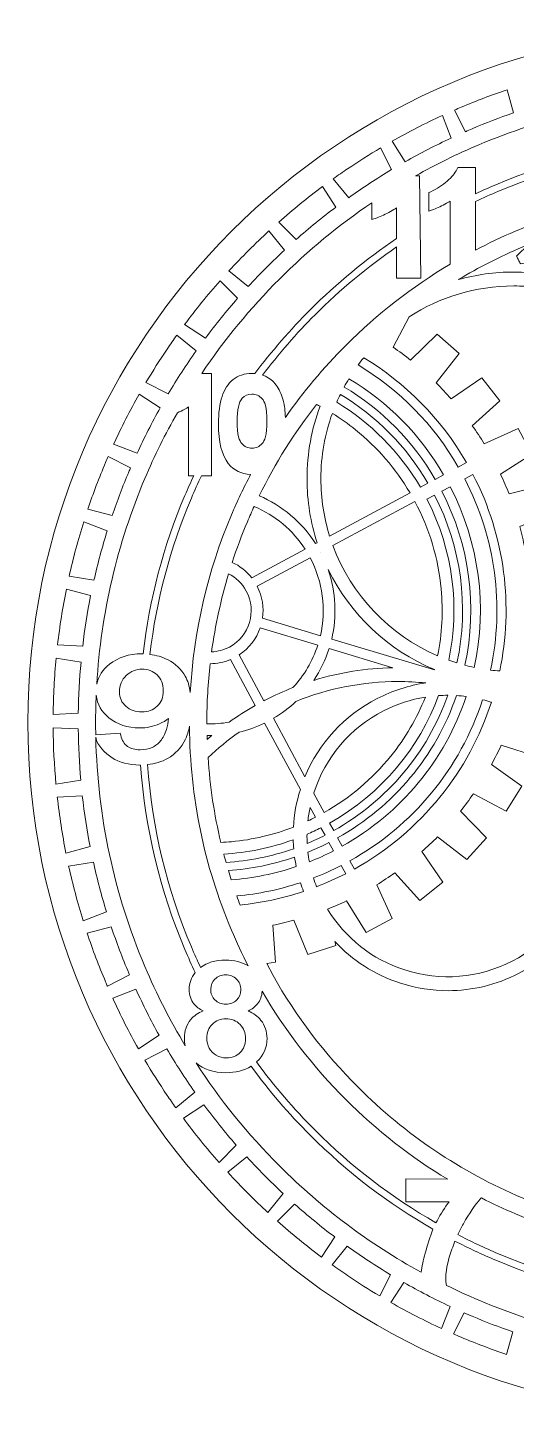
# Model space of a CAD drawing. Header units: millimetres. Extents: x -247 to 1827, y -473 to -7.
# Drawn here: x 594.4 to 734.9, y -420.2 to -20.2 of the extents above; entities that cross this region are included whole.
import ezdxf

# ---------------------------------------------------------------- set-up
doc = ezdxf.new("R2010")
doc.units = ezdxf.units.MM
doc.header["$MEASUREMENT"] = 0
doc.layers.add('Layer 4', color=7, linetype='Continuous')

msp = doc.modelspace()

# ---------------------------------------------------------------- hatches: boundary and pattern name
at = {"layer": 'Layer 4'}
h = msp.add_hatch(color=1, dxfattribs=at)
h.dxf.hatch_style = 2
edge = h.paths.add_edge_path()
edge.add_spline(control_points=[(678.62, -171.19), (678.62, -171.19), (678.62, -171.19), (678.62, -171.19), (678.62, -171.2), (678.63, -171.2), (678.63, -171.2), (678.63, -171.2), (678.62, -171.2), (678.62, -171.19)], knot_values=[0, 0, 0, 0, 1, 1, 1, 2, 2, 2, 3, 3, 3, 3], degree=3, periodic=1)

# ---------------------------------------------------------------- linework, layer by layer
at = {"layer": 'Layer 4', "lineweight": 0}
for points, knots in [([(794.43, -20.23), (683.97, -20.23), (594.43, -109.78), (594.43, -220.23), (594.43, -330.69), (683.97, -420.23), (794.43, -420.23), (904.89, -420.23), (994.43, -330.69), (994.43, -220.23), (994.43, -109.78), (904.89, -20.23), (794.43, -20.23)], [0, 0, 0, 0, 1, 1, 1, 2, 2, 2, 3, 3, 3, 4, 4, 4, 4]), ([(719.07, -43.1), (723.41, -41.26), (727.84, -39.58), (732.32, -38.07), (732.32, -38.07), (734.11, -44.76), (734.11, -44.76), (730.11, -46.14), (726.15, -47.65), (722.22, -49.31), (721.58, -49.58), (720.94, -49.86), (720.31, -50.14), (720.31, -50.14), (717.14, -43.93), (717.14, -43.93), (717.78, -43.65), (718.42, -43.37), (719.07, -43.1)], [0, 0, 0, 0, 1, 1, 1, 2, 2, 2, 3, 3, 3, 4, 4, 4, 5, 5, 5, 6, 6, 6, 6]), ([(707.14, -62.86), (707.14, -62.86), (705.95, -62.86), (705.95, -62.86), (711.83, -59.55), (717.91, -56.57), (724.17, -53.92), (742.69, -46.09), (762.16, -41.47), (782.22, -40.14), (781.85, -40.58), (781.42, -41.02), (780.93, -41.47), (779.7, -42.6), (778.24, -43.58), (776.58, -44.39), (776.58, -44.39), (775.58, -44.87), (775.58, -44.87), (775.58, -44.87), (775.58, -51.77), (775.58, -51.77), (775.58, -51.77), (777.95, -50.87), (777.95, -50.87), (779.06, -50.45), (780.31, -49.82), (781.66, -49), (781.81, -48.91), (781.95, -48.82), (782.1, -48.73), (782.1, -48.73), (782.1, -52.69), (782.1, -52.69), (763.77, -54.01), (745.97, -58.27), (729.04, -65.44), (727.09, -66.26), (725.16, -67.13), (723.25, -68.02), (723.25, -68.02), (723.25, -60.47), (723.25, -60.47), (723.25, -60.47), (718.13, -60.47), (718.13, -60.47), (718.13, -60.47), (717.85, -61.04), (717.85, -61.04), (717.32, -62.09), (716.38, -63.22), (715.07, -64.38), (713.73, -65.56), (712.14, -66.58), (710.34, -67.42), (710.34, -67.42), (709.74, -67.69), (709.74, -67.69), (709.74, -67.69), (709.74, -73.04), (709.74, -73.04), (709.74, -73.04), (711.15, -72.52), (711.15, -72.52), (712.26, -72.12), (713.52, -71.51), (714.89, -70.71), (715.48, -70.37), (715.38, -70.46), (715.88, -70.11), (715.88, -70.11), (715.88, -88.33), (715.88, -88.33), (705, -94.81), (694.96, -102.62), (685.89, -111.69), (679.46, -118.12), (673.67, -125.04), (668.52, -132.39), (668.45, -130.55), (668.25, -129), (667.94, -127.78), (667.51, -126.13), (666.91, -124.7), (666.16, -123.54), (666.16, -123.54), (666.16, -123.54), (666.16, -123.54), (665.37, -122.32), (664.35, -121.37), (663.13, -120.72), (662.75, -120.52), (662.35, -120.35), (661.93, -120.21), (666.38, -114.43), (671.88, -108.02), (677.05, -102.85), (684.32, -95.59), (692.15, -89.07), (700.5, -83.33), (700.5, -83.33), (700.5, -92.3), (700.5, -92.3), (700.5, -92.3), (707.46, -92.3), (707.46, -92.3), (707.46, -92.3), (707.14, -62.86), (707.14, -62.86)], [0, 0, 0, 0, 1, 1, 1, 2, 2, 2, 3, 3, 3, 4, 4, 4, 5, 5, 5, 6, 6, 6, 7, 7, 7, 8, 8, 8, 9, 9, 9, 10, 10, 10, 11, 11, 11, 12, 12, 12, 13, 13, 13, 14, 14, 14, 15, 15, 15, 16, 16, 16, 17, 17, 17, 18, 18, 18, 19, 19, 19, 20, 20, 20, 21, 21, 21, 22, 22, 22, 23, 23, 23, 24, 24, 24, 25, 25, 25, 26, 26, 26, 27, 27, 27, 28, 28, 28, 29, 29, 29, 30, 30, 30, 31, 31, 31, 32, 32, 32, 33, 33, 33, 34, 34, 34, 35, 35, 35, 36, 36, 36, 36]), ([(713.67, -45.48), (713.67, -45.48), (716.17, -52), (716.17, -52), (711.69, -54.09), (707.3, -56.35), (703.02, -58.78), (703.02, -58.78), (699.2, -52.9), (699.2, -52.9), (703.92, -50.22), (708.75, -47.74), (713.67, -45.48)], [0, 0, 0, 0, 1, 1, 1, 2, 2, 2, 3, 3, 3, 4, 4, 4, 4]), ([(686.43, -60.81), (689.52, -58.72), (692.69, -56.72), (695.9, -54.81), (695.9, -54.81), (699.09, -61.06), (699.09, -61.06), (694.86, -63.6), (690.74, -66.3), (686.73, -69.17), (686.73, -69.17), (682.29, -63.69), (682.29, -63.69), (683.66, -62.71), (685.04, -61.75), (686.43, -60.81)], [0, 0, 0, 0, 1, 1, 1, 2, 2, 2, 3, 3, 3, 4, 4, 4, 5, 5, 5, 5]), ([(734.68, -78.8), (730.78, -80.45), (726.97, -82.26), (723.25, -84.21), (723.25, -84.21), (723.25, -70.23), (723.25, -70.23), (725.41, -69.21), (727.6, -68.22), (729.82, -67.28), (746.5, -60.22), (764.04, -56.01), (782.1, -54.69), (782.1, -54.69), (782.1, -67.22), (782.1, -67.22), (765.73, -68.52), (749.83, -72.39), (734.68, -78.8)], [0, 0, 0, 0, 1, 1, 1, 2, 2, 2, 3, 3, 3, 4, 4, 4, 5, 5, 5, 6, 6, 6, 6]), ([(679.21, -65.94), (679.21, -65.94), (683.06, -71.86), (683.06, -71.86), (679.13, -74.81), (675.32, -77.92), (671.62, -81.2), (671.62, -81.2), (666.6, -76.18), (666.6, -76.18), (670.66, -72.59), (674.87, -69.17), (679.21, -65.94)], [0, 0, 0, 0, 1, 1, 1, 2, 2, 2, 3, 3, 3, 4, 4, 4, 4]), ([(644.45, -119.75), (650.96, -110.05), (658.42, -100.98), (666.8, -92.6), (675.02, -84.38), (683.91, -77.04), (693.41, -70.61), (693.41, -70.61), (693.41, -75.43), (693.41, -75.43), (693.41, -75.43), (694.88, -74.92), (694.88, -74.92), (696.04, -74.51), (697.36, -73.9), (698.79, -73.11), (699.41, -72.77), (699.98, -72.42), (700.5, -72.07), (700.5, -72.07), (700.5, -80.91), (700.5, -80.91), (691.63, -86.9), (683.32, -93.76), (675.64, -101.44), (670.1, -106.98), (664.39, -113.59), (659.7, -119.78), (659.45, -119.76), (659.18, -119.75), (658.92, -119.75), (656.76, -119.75), (654.93, -120.34), (653.48, -121.53), (652.07, -122.68), (650.99, -124.32), (650.29, -126.4), (649.61, -128.41), (649.27, -131.06), (649.27, -134.29), (649.27, -139.48), (650.23, -143.32), (652.11, -145.7), (653.69, -147.68), (655.84, -148.72), (658.53, -148.81), (656.53, -152.61), (654.68, -156.5), (652.99, -160.48), (646.1, -176.78), (642.14, -193.95), (641.17, -211.63), (640.9, -209.74), (640.42, -208.17), (639.73, -206.94), (638.57, -204.87), (636.86, -203.26), (634.63, -202.14), (633.07, -201.36), (631.37, -200.85), (629.57, -200.62), (631.39, -185.12), (635.37, -170.05), (641.47, -155.62), (642.39, -153.45), (643.36, -151.31), (644.36, -149.18), (644.36, -149.18), (647.31, -149.18), (647.31, -149.18), (647.31, -149.18), (647.31, -119.75), (647.31, -119.75), (647.31, -119.75), (644.45, -119.75), (644.45, -119.75)], [0, 0, 0, 0, 1, 1, 1, 2, 2, 2, 3, 3, 3, 4, 4, 4, 5, 5, 5, 6, 6, 6, 7, 7, 7, 8, 8, 8, 9, 9, 9, 10, 10, 10, 11, 11, 11, 12, 12, 12, 13, 13, 13, 14, 14, 14, 15, 15, 15, 16, 16, 16, 17, 17, 17, 18, 18, 18, 19, 19, 19, 20, 20, 20, 21, 21, 21, 22, 22, 22, 23, 23, 23, 24, 24, 24, 25, 25, 25, 25]), ([(657.99, -84.28), (659.87, -82.39), (661.8, -80.54), (663.77, -78.73), (663.77, -78.73), (668.25, -84.26), (668.25, -84.26), (666.56, -85.83), (664.9, -87.43), (663.26, -89.07), (661.41, -90.92), (659.61, -92.8), (657.84, -94.72), (657.84, -94.72), (652.29, -90.22), (652.29, -90.22), (654.15, -88.2), (656.05, -86.22), (657.99, -84.28)], [0, 0, 0, 0, 1, 1, 1, 2, 2, 2, 3, 3, 3, 4, 4, 4, 5, 5, 5, 6, 6, 6, 6]), ([(736.63, -83.4), (737.18, -83.17), (737.72, -82.94), (738.27, -82.72), (738.27, -82.72), (738.13, -82.87), (738.13, -82.87), (737.66, -83.38), (737.12, -83.91), (736.58, -84.45), (736.05, -84.97), (735.51, -85.51), (735.03, -86.02), (735.03, -86.02), (735.07, -86.09), (735.07, -86.09), (735.23, -86.43), (735.39, -86.77), (735.57, -87.11), (735.74, -87.45), (735.93, -87.78), (736.12, -88.11), (736.12, -88.11), (736.15, -88.18), (736.15, -88.18), (736.84, -88.08), (737.6, -87.95), (738.34, -87.82), (739.08, -87.69), (739.83, -87.55), (740.51, -87.46), (740.51, -87.46), (740.77, -87.42), (740.77, -87.42), (740.77, -87.42), (740.9, -87.65), (740.9, -87.65), (741.56, -88.73), (742.2, -89.69), (742.85, -90.57), (742.85, -90.57), (743, -90.78), (743, -90.78), (743, -90.78), (742.87, -91.01), (742.87, -91.01), (742.84, -91.06), (742.81, -91.11), (742.77, -91.17), (739.99, -90.76), (737.14, -90.55), (734.24, -90.55), (728.69, -90.55), (723.32, -91.32), (718.23, -92.74), (724.11, -89.22), (730.25, -86.1), (736.63, -83.4)], [0, 0, 0, 0, 1, 1, 1, 2, 2, 2, 3, 3, 3, 4, 4, 4, 5, 5, 5, 6, 6, 6, 7, 7, 7, 8, 8, 8, 9, 9, 9, 10, 10, 10, 11, 11, 11, 12, 12, 12, 13, 13, 13, 14, 14, 14, 15, 15, 15, 16, 16, 16, 17, 17, 17, 18, 18, 18, 19, 19, 19, 19]), ([(649.74, -93.06), (649.74, -93.06), (654.79, -98.11), (654.79, -98.11), (651.54, -101.82), (648.45, -105.64), (645.52, -109.58), (645.52, -109.58), (639.52, -105.68), (639.52, -105.68), (642.74, -101.34), (646.15, -97.12), (649.74, -93.06)], [0, 0, 0, 0, 1, 1, 1, 2, 2, 2, 3, 3, 3, 4, 4, 4, 4]), ([(785.44, -128.64), (785.09, -129.73), (784.75, -130.82), (784.45, -131.92), (785.29, -132.7), (786.35, -133.53), (787.48, -134.37), (788.95, -139.34), (789.74, -144.61), (789.74, -150.05), (789.74, -150.45), (789.73, -150.84), (789.73, -151.24), (789.42, -151.37), (789.11, -151.51), (788.8, -151.64), (786.34, -152.69), (783.81, -153.77), (781.99, -154.84), (782.08, -156.54), (782.22, -158.1), (782.4, -159.59), (784.11, -160.21), (786.35, -160.75), (788.6, -161.27), (784.2, -182.63), (767.48, -199.55), (746.23, -204.25), (746.23, -204.25), (738.08, -201.97), (738.08, -201.97), (738.39, -199.92), (738.62, -197.85), (738.8, -195.78), (738.8, -195.78), (749.52, -195.38), (749.52, -195.38), (749.52, -195.38), (749.78, -186.95), (749.78, -186.95), (749.78, -186.95), (739.12, -185.91), (739.12, -185.91), (739.07, -183.83), (738.98, -181.75), (738.8, -179.67), (738.8, -179.67), (749.24, -177.43), (749.24, -177.43), (749.24, -177.43), (748.03, -169.09), (748.03, -169.09), (748.03, -169.09), (737.38, -169.9), (737.38, -169.9), (736.98, -167.87), (736.49, -165.84), (735.94, -163.82), (735.94, -163.82), (745.85, -159.8), (745.85, -159.8), (745.85, -159.8), (743.2, -151.8), (743.2, -151.8), (743.2, -151.8), (732.85, -154.45), (732.85, -154.45), (732.09, -152.52), (731.29, -150.6), (730.4, -148.7), (730.4, -148.7), (739.44, -143.03), (739.44, -143.03), (739.44, -143.03), (735.45, -135.6), (735.45, -135.6), (735.45, -135.6), (725.73, -140.01), (725.73, -140.01), (724.64, -138.22), (723.48, -136.49), (722.29, -134.8), (722.29, -134.8), (730.22, -127.62), (730.22, -127.62), (730.22, -127.62), (725, -121), (725, -121), (725, -121), (716.18, -127.04), (716.18, -127.04), (714.8, -125.47), (713.38, -123.94), (711.91, -122.48), (711.91, -122.48), (718.47, -114.05), (718.47, -114.05), (718.47, -114.05), (712.18, -108.44), (712.18, -108.44), (712.18, -108.44), (704.55, -115.91), (704.55, -115.91), (702.92, -114.61), (701.23, -113.38), (699.53, -112.2), (699.53, -112.2), (704.17, -103.42), (704.17, -103.42), (712.84, -97.81), (723.17, -94.55), (734.24, -94.55), (736.42, -94.55), (738.57, -94.68), (740.69, -94.93), (741.17, -95.52), (741.63, -96.07), (742.09, -96.58), (742.73, -96.34), (743.44, -96.04), (744.12, -95.76), (744.3, -95.68), (744.47, -95.61), (744.65, -95.53), (745.73, -95.74), (746.81, -95.98), (747.87, -96.25), (748.29, -96.64), (748.72, -97.03), (749.17, -97.41), (749.17, -97.41), (749.36, -97.59), (749.36, -97.59), (749.36, -97.59), (749.28, -97.83), (749.28, -97.83), (749.07, -98.51), (748.81, -99.24), (748.55, -99.97), (748.31, -100.66), (748.06, -101.37), (747.86, -102.01), (748.49, -102.51), (749.13, -102.99), (749.78, -103.45), (750.35, -103.07), (750.97, -102.62), (751.58, -102.18), (752.19, -101.74), (752.81, -101.29), (753.39, -100.91), (753.39, -100.91), (753.6, -100.76), (753.6, -100.76), (753.6, -100.76), (753.82, -100.9), (753.82, -100.9), (754.83, -101.56), (755.85, -102.15), (756.85, -102.68), (756.85, -102.68), (757.08, -102.81), (757.08, -102.81), (757.08, -102.81), (757.06, -103.07), (757.06, -103.07), (757.01, -103.77), (756.92, -104.53), (756.83, -105.3), (756.74, -106.03), (756.65, -106.79), (756.6, -107.46), (757.26, -107.78), (757.97, -108.09), (758.8, -108.43), (759.26, -107.93), (759.76, -107.37), (760.25, -106.82), (760.76, -106.24), (761.26, -105.66), (761.74, -105.15), (761.74, -105.15), (761.92, -104.97), (761.92, -104.97), (761.92, -104.97), (762.17, -105.06), (762.17, -105.06), (763.27, -105.46), (764.4, -105.81), (765.52, -106.12), (765.52, -106.12), (765.77, -106.19), (765.77, -106.19), (765.77, -106.19), (765.81, -106.44), (765.81, -106.44), (765.91, -107.13), (765.99, -107.9), (766.08, -108.66), (766.15, -109.39), (766.24, -110.14), (766.33, -110.82), (767.21, -111.02), (767.97, -111.17), (768.68, -111.3), (769.03, -110.71), (769.39, -110.05), (769.74, -109.4), (769.99, -108.94), (770.24, -108.49), (770.49, -108.05), (776.94, -113.63), (782.1, -120.67), (785.44, -128.64)], [0, 0, 0, 0, 1, 1, 1, 2, 2, 2, 3, 3, 3, 4, 4, 4, 5, 5, 5, 6, 6, 6, 7, 7, 7, 8, 8, 8, 9, 9, 9, 10, 10, 10, 11, 11, 11, 12, 12, 12, 13, 13, 13, 14, 14, 14, 15, 15, 15, 16, 16, 16, 17, 17, 17, 18, 18, 18, 19, 19, 19, 20, 20, 20, 21, 21, 21, 22, 22, 22, 23, 23, 23, 24, 24, 24, 25, 25, 25, 26, 26, 26, 27, 27, 27, 28, 28, 28, 29, 29, 29, 30, 30, 30, 31, 31, 31, 32, 32, 32, 33, 33, 33, 34, 34, 34, 35, 35, 35, 36, 36, 36, 37, 37, 37, 38, 38, 38, 39, 39, 39, 40, 40, 40, 41, 41, 41, 42, 42, 42, 43, 43, 43, 44, 44, 44, 45, 45, 45, 46, 46, 46, 47, 47, 47, 48, 48, 48, 49, 49, 49, 50, 50, 50, 51, 51, 51, 52, 52, 52, 53, 53, 53, 54, 54, 54, 55, 55, 55, 56, 56, 56, 57, 57, 57, 58, 58, 58, 59, 59, 59, 60, 60, 60, 61, 61, 61, 62, 62, 62, 63, 63, 63, 64, 64, 64, 65, 65, 65, 66, 66, 66, 67, 67, 67, 68, 68, 68, 69, 69, 69, 70, 70, 70, 71, 71, 71, 71]), ([(634.52, -112.72), (635.42, -111.39), (636.33, -110.07), (637.27, -108.76), (637.27, -108.76), (642.84, -113.27), (642.84, -113.27), (640, -117.29), (637.32, -121.41), (634.81, -125.64), (634.81, -125.64), (628.41, -122.37), (628.41, -122.37), (630.35, -119.1), (632.39, -115.87), (634.52, -112.72)], [0, 0, 0, 0, 1, 1, 1, 2, 2, 2, 3, 3, 3, 4, 4, 4, 5, 5, 5, 5]), ([(718.25, -146.69), (711.19, -134.46), (701.31, -124.44), (689.45, -117.31), (689.98, -116.6), (690.51, -115.9), (691.07, -115.22), (702.96, -122.42), (713.23, -132.61), (720.61, -145.42), (720.61, -145.42), (718.25, -146.69), (718.25, -146.69)], [0, 0, 0, 0, 1, 1, 1, 2, 2, 2, 3, 3, 3, 4, 4, 4, 4]), ([(714.05, -148.94), (714.05, -148.94), (711.64, -150.24), (711.64, -150.24), (705.2, -139.16), (696.2, -130.09), (685.43, -123.65), (685.87, -122.85), (686.32, -122.06), (686.8, -121.28), (698.01, -127.97), (707.37, -137.41), (714.05, -148.94)], [0, 0, 0, 0, 1, 1, 1, 2, 2, 2, 3, 3, 3, 4, 4, 4, 4]), ([(626.5, -125.68), (626.5, -125.68), (632.53, -129.6), (632.53, -129.6), (630.14, -133.87), (627.91, -138.26), (625.85, -142.73), (625.85, -142.73), (619.11, -140.14), (619.11, -140.14), (621.36, -135.23), (623.83, -130.4), (626.5, -125.68)], [0, 0, 0, 0, 1, 1, 1, 2, 2, 2, 3, 3, 3, 4, 4, 4, 4]), ([(658.92, -141.27), (657.74, -141.27), (656.8, -140.84), (655.96, -139.9), (655.35, -139.21), (654.62, -137.54), (654.62, -133.48), (654.62, -130.22), (655.12, -127.99), (656.12, -126.85), (656.83, -126.06), (657.7, -125.69), (658.88, -125.69), (660.08, -125.69), (661.03, -126.12), (661.87, -127.06), (662.49, -127.74), (663.22, -129.41), (663.22, -133.48), (663.22, -137.53), (662.49, -139.2), (661.87, -139.89), (661.03, -140.84), (660.09, -141.27), (658.92, -141.27)], [0, 0, 0, 0, 1, 1, 1, 2, 2, 2, 3, 3, 3, 4, 4, 4, 5, 5, 5, 6, 6, 6, 7, 7, 7, 8, 8, 8, 8]), ([(709.54, -151.37), (709.54, -151.37), (707.37, -152.53), (707.37, -152.53), (701.31, -142.16), (692.95, -133.9), (683.3, -128.04), (683.63, -127.28), (683.98, -126.52), (684.34, -125.77), (694.69, -131.99), (703.33, -140.72), (709.54, -151.37)], [0, 0, 0, 0, 1, 1, 1, 2, 2, 2, 3, 3, 3, 4, 4, 4, 4]), ([(642.16, -149.18), (641.29, -151.05), (640.44, -152.94), (639.63, -154.84), (633.44, -169.48), (629.41, -184.76), (627.58, -200.47), (627.47, -200.47), (627.36, -200.46), (627.25, -200.46), (623.53, -200.46), (620.39, -201.47), (617.92, -203.45), (616, -204.97), (614.74, -206.89), (614.26, -209.17), (615.49, -188.71), (620.13, -168.84), (628.11, -149.98), (630.87, -143.47), (633.98, -137.16), (637.45, -131.07), (638.14, -130.76), (638.86, -130.4), (639.62, -129.99), (640.26, -129.65), (640.15, -129.74), (640.69, -129.39), (640.69, -129.39), (640.69, -149.18), (640.69, -149.18), (640.69, -149.18), (642.16, -149.18), (642.16, -149.18)], [0, 0, 0, 0, 1, 1, 1, 2, 2, 2, 3, 3, 3, 4, 4, 4, 5, 5, 5, 6, 6, 6, 7, 7, 7, 8, 8, 8, 9, 9, 9, 10, 10, 10, 11, 11, 11, 11]), ([(677.49, -128.68), (677.83, -128.86), (678.17, -129.03), (678.51, -129.21), (676.08, -135.7), (674.74, -142.72), (674.74, -150.05), (674.74, -156.48), (675.77, -162.68), (677.67, -168.49), (677.67, -168.49), (677.2, -168.74), (677.2, -168.74), (673.2, -162.42), (667.49, -157.74), (661.01, -154.96), (665.58, -145.62), (671.08, -136.84), (677.49, -128.68)], [0, 0, 0, 0, 1, 1, 1, 2, 2, 2, 3, 3, 3, 4, 4, 4, 5, 5, 5, 6, 6, 6, 6]), ([(688.72, -135.98), (695.01, -141.04), (700.27, -147.15), (704.37, -154.14), (704.37, -154.14), (681.25, -166.56), (681.25, -166.56), (679.62, -161.35), (678.74, -155.8), (678.74, -150.05), (678.74, -143.45), (679.9, -137.12), (682.03, -131.24), (684.34, -132.67), (686.57, -134.25), (688.72, -135.98)], [0, 0, 0, 0, 1, 1, 1, 2, 2, 2, 3, 3, 3, 4, 4, 4, 5, 5, 5, 5]), ([(616.81, -145.36), (617.05, -144.78), (617.3, -144.2), (617.55, -143.63), (617.55, -143.63), (623.99, -146.91), (623.99, -146.91), (623.83, -147.28), (623.67, -147.65), (623.51, -148.03), (621.75, -152.19), (620.14, -156.41), (618.7, -160.66), (618.7, -160.66), (611.71, -158.79), (611.71, -158.79), (613.24, -154.25), (614.94, -149.76), (616.81, -145.36)], [0, 0, 0, 0, 1, 1, 1, 2, 2, 2, 3, 3, 3, 4, 4, 4, 5, 5, 5, 6, 6, 6, 6]), ([(727.54, -205.15), (731.54, -186.47), (728.97, -167.21), (720.12, -150.1), (720.12, -150.1), (722.48, -148.83), (722.48, -148.83), (731.83, -166.89), (734.07, -186.83), (730.19, -205.4), (729.3, -205.34), (728.42, -205.25), (727.54, -205.15)], [0, 0, 0, 0, 1, 1, 1, 2, 2, 2, 3, 3, 3, 4, 4, 4, 4]), ([(717.88, -203.09), (717.09, -202.84), (716.3, -202.58), (715.53, -202.3), (718.69, -187.1), (716.87, -170.77), (709.24, -155.94), (709.24, -155.94), (711.41, -154.77), (711.41, -154.77), (719.15, -169.8), (721.38, -186.7), (717.88, -203.09)], [0, 0, 0, 0, 1, 1, 1, 2, 2, 2, 3, 3, 3, 4, 4, 4, 4]), ([(713.51, -153.65), (713.51, -153.65), (715.93, -152.35), (715.93, -152.35), (724.28, -168.52), (726.66, -186.73), (722.84, -204.37), (721.94, -204.18), (721.05, -203.97), (720.17, -203.74), (723.84, -186.76), (721.54, -169.22), (713.51, -153.65)], [0, 0, 0, 0, 1, 1, 1, 2, 2, 2, 3, 3, 3, 4, 4, 4, 4]), ([(657.6, -162.43), (658.23, -160.95), (658.88, -159.49), (659.55, -158.03), (665.58, -160.58), (670.65, -164.83), (674.2, -170.35), (674.2, -170.35), (658.85, -178.6), (658.85, -178.6), (657.32, -176.64), (655.38, -175.14), (653.22, -174.14), (654.51, -170.19), (655.97, -166.29), (657.6, -162.43)], [0, 0, 0, 0, 1, 1, 1, 2, 2, 2, 3, 3, 3, 4, 4, 4, 5, 5, 5, 5]), ([(713.32, -181.79), (713.93, -188.25), (713.58, -194.7), (712.32, -201.03), (698.43, -195.04), (687.46, -183.53), (682.18, -169.28), (682.18, -169.28), (705.76, -156.62), (705.76, -156.62), (709.96, -164.5), (712.5, -172.97), (713.32, -181.79)], [0, 0, 0, 0, 1, 1, 1, 2, 2, 2, 3, 3, 3, 4, 4, 4, 4]), ([(610.53, -162.42), (610.53, -162.42), (617.28, -165.01), (617.28, -165.01), (615.82, -169.71), (614.55, -174.45), (613.46, -179.25), (613.46, -179.25), (606.32, -178.11), (606.32, -178.11), (607.5, -172.83), (608.91, -167.59), (610.53, -162.42)], [0, 0, 0, 0, 1, 1, 1, 2, 2, 2, 3, 3, 3, 4, 4, 4, 4]), ([(678.62, -171.19), (678.62, -171.19), (678.62, -171.19), (678.62, -171.19), (678.62, -171.2), (678.63, -171.2), (678.63, -171.2), (678.63, -171.2), (678.62, -171.2), (678.62, -171.19)], [0, 0, 0, 0, 1, 1, 1, 2, 2, 2, 3, 3, 3, 3]), ([(678.58, -195.24), (678.58, -195.24), (661.93, -190.23), (661.93, -190.23), (662.38, -187.16), (661.91, -183.94), (660.38, -180.99), (660.38, -180.99), (675.63, -172.8), (675.63, -172.8), (679.3, -179.76), (680.32, -187.64), (678.58, -195.24)], [0, 0, 0, 0, 1, 1, 1, 2, 2, 2, 3, 3, 3, 4, 4, 4, 4]), ([(652.19, -177.43), (654.28, -178.49), (656.08, -180.16), (657.27, -182.38), (660.38, -188.16), (658.2, -195.39), (652.42, -198.5), (650.79, -199.37), (649.04, -199.82), (647.3, -199.89), (648.34, -192.27), (649.98, -184.77), (652.19, -177.43)], [0, 0, 0, 0, 1, 1, 1, 2, 2, 2, 3, 3, 3, 4, 4, 4, 4]), ([(681.84, -196.22), (683.37, -189.71), (683.09, -182.76), (680.79, -176.16), (687.13, -189.1), (698.04, -199.41), (711.4, -204.99), (711.39, -205.03), (711.38, -205.07), (711.37, -205.11), (711.37, -205.11), (681.84, -196.22), (681.84, -196.22)], [0, 0, 0, 0, 1, 1, 1, 2, 2, 2, 3, 3, 3, 4, 4, 4, 4]), ([(605.53, -181.84), (605.53, -181.84), (612.51, -183.71), (612.51, -183.71), (611.55, -188.53), (610.79, -193.38), (610.21, -198.27), (610.21, -198.27), (602.99, -197.89), (602.99, -197.89), (603.61, -192.5), (604.46, -187.14), (605.53, -181.84)], [0, 0, 0, 0, 1, 1, 1, 2, 2, 2, 3, 3, 3, 4, 4, 4, 4]), ([(661.26, -192.99), (661.26, -192.99), (677.83, -197.98), (677.83, -197.98), (676.35, -202.59), (673.92, -206.73), (670.71, -210.18), (668.06, -211.22), (665.44, -212.39), (662.88, -213.71), (662.7, -213.8), (662.53, -213.9), (662.35, -213.99), (662.35, -213.99), (655.25, -200.76), (655.25, -200.76), (658.14, -198.85), (660.19, -196.09), (661.26, -192.99)], [0, 0, 0, 0, 1, 1, 1, 2, 2, 2, 3, 3, 3, 4, 4, 4, 5, 5, 5, 6, 6, 6, 6]), ([(699.39, -204.47), (691.7, -204.61), (684.07, -205.83), (676.67, -208.1), (678.57, -205.26), (680.06, -202.18), (681.09, -198.96), (681.09, -198.96), (699.39, -204.47), (699.39, -204.47)], [0, 0, 0, 0, 1, 1, 1, 2, 2, 2, 3, 3, 3, 3]), ([(602.59, -201.69), (602.59, -201.69), (609.73, -202.82), (609.73, -202.82), (609.28, -207.69), (609.02, -212.6), (608.95, -217.54), (608.95, -217.54), (601.72, -217.92), (601.72, -217.92), (601.78, -212.49), (602.07, -207.07), (602.59, -201.69)], [0, 0, 0, 0, 1, 1, 1, 2, 2, 2, 3, 3, 3, 4, 4, 4, 4]), ([(652.75, -202.1), (652.75, -202.1), (659.86, -215.35), (659.86, -215.35), (657.25, -216.82), (654.74, -218.43), (652.33, -220.15), (650.22, -220.51), (648.08, -220.66), (645.93, -220.6), (645.93, -220.48), (645.93, -220.36), (645.93, -220.23), (645.93, -214.54), (646.25, -208.89), (646.88, -203.3), (648.85, -203.3), (650.84, -202.91), (652.75, -202.1)], [0, 0, 0, 0, 1, 1, 1, 2, 2, 2, 3, 3, 3, 4, 4, 4, 5, 5, 5, 6, 6, 6, 6]), ([(633.41, -211.1), (633.41, -213.02), (632.82, -214.53), (631.66, -215.58), (630.49, -216.65), (629.02, -217.16), (627.19, -217.16), (625.36, -217.16), (623.87, -216.64), (622.63, -215.57), (621.4, -214.5), (620.8, -213.14), (620.8, -211.41), (620.8, -209.47), (621.46, -207.88), (622.76, -206.68), (624.07, -205.48), (625.56, -204.89), (627.31, -204.89), (629, -204.89), (630.4, -205.43), (631.6, -206.54), (632.8, -207.64), (633.41, -209.18), (633.41, -211.1)], [0, 0, 0, 0, 1, 1, 1, 2, 2, 2, 3, 3, 3, 4, 4, 4, 5, 5, 5, 6, 6, 6, 7, 7, 7, 8, 8, 8, 8]), ([(665.06, -219.03), (667.45, -217.63), (669.62, -215.98), (671.55, -214.15), (680.99, -210.36), (690.93, -208.45), (700.94, -208.45), (703.59, -208.45), (706.24, -208.58), (708.89, -208.85), (704.08, -209.55), (699.37, -211.05), (694.93, -213.33), (685.43, -218.21), (678.15, -226.15), (674.13, -235.92), (674.13, -235.92), (665.06, -219.03), (665.06, -219.03)], [0, 0, 0, 0, 1, 1, 1, 2, 2, 2, 3, 3, 3, 4, 4, 4, 5, 5, 5, 6, 6, 6, 6]), ([(617.77, -218.89), (620.15, -220.82), (623.1, -221.8), (626.53, -221.8), (628.6, -221.8), (630.54, -221.4), (632.31, -220.62), (633.29, -220.19), (634.17, -219.67), (634.92, -219.09), (634.83, -220.15), (634.62, -221.2), (634.29, -222.22), (633.84, -223.62), (633.28, -224.73), (632.63, -225.53), (632, -226.3), (631.18, -226.93), (630.19, -227.39), (629.23, -227.84), (628.08, -228.07), (626.77, -228.07), (625.26, -228.07), (624.06, -227.76), (623.12, -227.11), (622.18, -226.47), (621.53, -225.38), (621.18, -223.89), (621.18, -223.89), (621.03, -223.27), (621.03, -223.27), (621.03, -223.27), (613.97, -223.78), (613.97, -223.78), (613.94, -222.6), (613.93, -221.42), (613.93, -220.23), (613.93, -217.6), (613.99, -214.97), (614.1, -212.35), (614.37, -214.99), (615.67, -217.19), (617.77, -218.89)], [0, 0, 0, 0, 1, 1, 1, 2, 2, 2, 3, 3, 3, 4, 4, 4, 5, 5, 5, 6, 6, 6, 7, 7, 7, 8, 8, 8, 9, 9, 9, 10, 10, 10, 11, 11, 11, 12, 12, 12, 13, 13, 13, 14, 14, 14, 14]), ([(676.66, -240.64), (676.68, -240.6), (676.69, -240.56), (676.7, -240.52), (680.01, -230.22), (687.13, -221.83), (696.75, -216.89), (700.59, -214.92), (704.64, -213.59), (708.78, -212.92), (706.32, -219.06), (702.99, -224.76), (698.83, -229.94), (693.52, -236.54), (687.06, -241.99), (679.64, -246.18), (679.64, -246.18), (676.66, -240.64), (676.66, -240.64)], [0, 0, 0, 0, 1, 1, 1, 2, 2, 2, 3, 3, 3, 4, 4, 4, 5, 5, 5, 6, 6, 6, 6]), ([(712.6, -212.48), (713.47, -212.43), (714.34, -212.39), (715.21, -212.39), (715.22, -212.39), (715.24, -212.39), (715.25, -212.39), (709.36, -228.99), (697.84, -242.69), (682.42, -251.35), (682.42, -251.35), (681.25, -249.18), (681.25, -249.18), (696.27, -240.73), (707.01, -227.53), (712.6, -212.48)], [0, 0, 0, 0, 1, 1, 1, 2, 2, 2, 3, 3, 3, 4, 4, 4, 5, 5, 5, 5]), ([(717.74, -212.48), (718.67, -212.54), (719.61, -212.63), (720.54, -212.76), (714.38, -231.16), (701.81, -246.36), (684.84, -255.86), (684.84, -255.86), (683.54, -253.44), (683.54, -253.44), (699.71, -244.38), (711.73, -229.95), (717.74, -212.48)], [0, 0, 0, 0, 1, 1, 1, 2, 2, 2, 3, 3, 3, 4, 4, 4, 4]), ([(725.25, -213.67), (726.05, -213.88), (726.85, -214.1), (727.65, -214.36), (727.69, -214.37), (727.74, -214.39), (727.79, -214.4), (721.36, -234.13), (707.8, -251.56), (688.36, -262.42), (688.36, -262.42), (687.1, -260.06), (687.1, -260.06), (705.32, -249.87), (718.77, -233.5), (725.25, -213.67)], [0, 0, 0, 0, 1, 1, 1, 2, 2, 2, 3, 3, 3, 4, 4, 4, 5, 5, 5, 5]), ([(601.72, -221.73), (601.72, -221.73), (608.94, -222.1), (608.94, -222.1), (608.99, -227.05), (609.23, -231.96), (609.66, -236.84), (609.66, -236.84), (602.53, -237.97), (602.53, -237.97), (602.03, -232.58), (601.76, -227.15), (601.72, -221.73)], [0, 0, 0, 0, 1, 1, 1, 2, 2, 2, 3, 3, 3, 4, 4, 4, 4]), ([(651.29, -288.63), (648.38, -288.63), (645.97, -289.36), (644.12, -290.77), (643.2, -288.82), (642.32, -286.84), (641.47, -284.85), (634.39, -268.1), (630.17, -250.49), (628.87, -232.36), (631.01, -232.12), (632.94, -231.53), (634.64, -230.58), (636.9, -229.32), (638.62, -227.47), (639.76, -225.07), (640.27, -223.99), (640.66, -222.73), (640.94, -221.31), (641.07, -241.65), (645.13, -261.39), (652.99, -279.98), (654.48, -283.5), (656.09, -286.95), (657.83, -290.32), (656.06, -289.21), (653.87, -288.63), (651.29, -288.63)], [0, 0, 0, 0, 1, 1, 1, 2, 2, 2, 3, 3, 3, 4, 4, 4, 5, 5, 5, 6, 6, 6, 7, 7, 7, 8, 8, 8, 9, 9, 9, 9]), ([(670.83, -250.35), (665.11, -252.57), (659.15, -253.98), (653.01, -254.55), (651.99, -254.64), (650.97, -254.71), (649.95, -254.75), (648.05, -246.76), (646.82, -238.6), (646.27, -230.32), (649.04, -227.69), (652.02, -225.25), (655.18, -223.03), (657.68, -222.43), (660.16, -221.55), (662.56, -220.38), (662.56, -220.38), (672.83, -239.49), (672.83, -239.49), (671.69, -243.09), (671.03, -246.74), (670.83, -250.35)], [0, 0, 0, 0, 1, 1, 1, 2, 2, 2, 3, 3, 3, 4, 4, 4, 5, 5, 5, 6, 6, 6, 7, 7, 7, 7]), ([(686.1, -271.62), (686.1, -271.62), (691.77, -280.66), (691.77, -280.66), (691.77, -280.66), (699.2, -276.67), (699.2, -276.67), (699.2, -276.67), (694.79, -266.95), (694.79, -266.95), (696.59, -265.86), (698.31, -264.7), (700.01, -263.51), (700.01, -263.51), (707.18, -271.44), (707.18, -271.44), (707.18, -271.44), (713.8, -266.22), (713.8, -266.22), (713.8, -266.22), (707.76, -257.4), (707.76, -257.4), (709.33, -256.02), (710.86, -254.6), (712.32, -253.13), (712.32, -253.13), (720.75, -259.69), (720.75, -259.69), (720.75, -259.69), (726.36, -253.4), (726.36, -253.4), (726.36, -253.4), (718.89, -245.77), (718.89, -245.77), (720.2, -244.14), (721.42, -242.46), (722.61, -240.75), (722.61, -240.75), (732.07, -245.76), (732.07, -245.76), (732.07, -245.76), (736.51, -238.59), (736.51, -238.59), (736.51, -238.59), (727.79, -232.34), (727.79, -232.34), (728.79, -230.52), (729.74, -228.66), (730.61, -226.78), (730.61, -226.78), (740.81, -230.07), (740.81, -230.07), (740.81, -230.07), (743.33, -223.73), (743.33, -223.73), (754.1, -234.13), (758.69, -250.12), (753.81, -265.31), (750.51, -275.6), (743.38, -284), (733.76, -288.94), (724.14, -293.88), (713.17, -294.78), (702.87, -291.47), (693.49, -288.46), (685.7, -282.29), (680.65, -273.95), (682.48, -273.23), (684.3, -272.47), (686.1, -271.62)], [0, 0, 0, 0, 1, 1, 1, 2, 2, 2, 3, 3, 3, 4, 4, 4, 5, 5, 5, 6, 6, 6, 7, 7, 7, 8, 8, 8, 9, 9, 9, 10, 10, 10, 11, 11, 11, 12, 12, 12, 13, 13, 13, 14, 14, 14, 15, 15, 15, 16, 16, 16, 17, 17, 17, 18, 18, 18, 19, 19, 19, 20, 20, 20, 21, 21, 21, 22, 22, 22, 23, 23, 23, 23]), ([(639.74, -313.32), (635.34, -306.02), (631.46, -298.41), (628.11, -290.49), (619.25, -269.54), (614.5, -247.35), (613.98, -224.48), (614.4, -227), (616.59, -228.96), (618.67, -230.37), (620.74, -231.77), (623.43, -232.48), (626.67, -232.48), (626.74, -232.48), (626.81, -232.48), (626.88, -232.48), (628.19, -250.83), (632.46, -268.66), (639.63, -285.63), (640.57, -287.85), (641.56, -290.05), (642.6, -292.22), (641.44, -293.62), (640.86, -295.25), (640.86, -297.1), (640.86, -298.69), (641.32, -300.09), (642.23, -301.24), (642.87, -302.05), (643.76, -302.73), (644.87, -303.27), (643.4, -303.84), (642.2, -304.67), (641.3, -305.75), (640.1, -307.19), (639.48, -308.99), (639.48, -311.1), (639.48, -311.87), (639.57, -312.61), (639.74, -313.32)], [0, 0, 0, 0, 1, 1, 1, 2, 2, 2, 3, 3, 3, 4, 4, 4, 5, 5, 5, 6, 6, 6, 7, 7, 7, 8, 8, 8, 9, 9, 9, 10, 10, 10, 11, 11, 11, 12, 12, 12, 13, 13, 13, 13]), ([(645.98, -224.01), (646.43, -224.02), (646.88, -224.02), (647.34, -224.01), (646.89, -224.39), (646.45, -224.76), (646.01, -225.15), (646, -224.77), (645.99, -224.39), (645.98, -224.01)], [0, 0, 0, 0, 1, 1, 1, 2, 2, 2, 3, 3, 3, 3]), ([(736.63, -357.07), (718.94, -349.59), (703.06, -338.88), (689.42, -325.24), (679.78, -315.59), (671.6, -304.82), (664.99, -293.08), (664.99, -293.08), (663.14, -289.62), (663.14, -289.62), (663.14, -289.62), (665.71, -289.25), (665.71, -289.25), (665.71, -289.25), (664.9, -278.61), (664.9, -278.61), (666.93, -278.2), (668.96, -277.71), (670.98, -277.16), (670.98, -277.16), (675, -287.07), (675, -287.07), (675, -287.07), (683.01, -284.42), (683.01, -284.42), (683.01, -284.42), (682.7, -283.24), (682.7, -283.24), (687.72, -288.64), (694.14, -292.87), (701.64, -295.28), (706.13, -296.72), (710.73, -297.44), (715.31, -297.44), (722.28, -297.44), (729.2, -295.78), (735.59, -292.5), (746.16, -287.07), (753.99, -277.85), (757.62, -266.53), (762.29, -252.02), (759.08, -236.84), (750.38, -225.61), (759.18, -232.57), (766.47, -241.39), (771.75, -251.67), (781.45, -270.56), (783.21, -292.09), (776.71, -312.31), (776.71, -312.31), (776.71, -312.31), (776.71, -312.31), (770.38, -332.02), (756.93, -348.16), (738.77, -357.95), (738.05, -357.66), (737.34, -357.37), (736.63, -357.07)], [0, 0, 0, 0, 1, 1, 1, 2, 2, 2, 3, 3, 3, 4, 4, 4, 5, 5, 5, 6, 6, 6, 7, 7, 7, 8, 8, 8, 9, 9, 9, 10, 10, 10, 11, 11, 11, 12, 12, 12, 13, 13, 13, 14, 14, 14, 15, 15, 15, 16, 16, 16, 17, 17, 17, 18, 18, 18, 19, 19, 19, 19]), ([(602.91, -241.75), (602.91, -241.75), (610.11, -241.37), (610.11, -241.37), (610.67, -246.28), (611.42, -251.15), (612.36, -255.97), (612.36, -255.97), (605.4, -257.83), (605.4, -257.83), (604.35, -252.53), (603.52, -247.16), (602.91, -241.75)], [0, 0, 0, 0, 1, 1, 1, 2, 2, 2, 3, 3, 3, 4, 4, 4, 4]), ([(677.14, -247.52), (676.43, -247.89), (675.71, -248.24), (674.98, -248.58), (675.12, -247.27), (675.33, -245.96), (675.61, -244.66), (675.61, -244.66), (677.14, -247.52), (677.14, -247.52)], [0, 0, 0, 0, 1, 1, 1, 2, 2, 2, 3, 3, 3, 3]), ([(678.76, -250.52), (678.76, -250.52), (679.92, -252.69), (679.92, -252.69), (678.23, -253.56), (676.52, -254.34), (674.79, -255.07), (674.75, -254.18), (674.73, -253.3), (674.74, -252.41), (676.09, -251.83), (677.43, -251.2), (678.76, -250.52)], [0, 0, 0, 0, 1, 1, 1, 2, 2, 2, 3, 3, 3, 4, 4, 4, 4]), ([(650.79, -258.1), (657.51, -257.73), (664.23, -256.38), (670.77, -254), (670.79, -254.86), (670.84, -255.71), (670.91, -256.56), (664.53, -258.81), (657.99, -260.1), (651.45, -260.51), (651.22, -259.71), (651.01, -258.91), (650.79, -258.1)], [0, 0, 0, 0, 1, 1, 1, 2, 2, 2, 3, 3, 3, 4, 4, 4, 4]), ([(681.05, -254.79), (681.05, -254.79), (682.35, -257.2), (682.35, -257.2), (680.07, -258.37), (677.76, -259.41), (675.43, -260.34), (675.25, -259.41), (675.11, -258.49), (675, -257.55), (677.04, -256.73), (679.06, -255.81), (681.05, -254.79)], [0, 0, 0, 0, 1, 1, 1, 2, 2, 2, 3, 3, 3, 4, 4, 4, 4]), ([(652.13, -262.86), (658.53, -262.41), (664.93, -261.14), (671.18, -258.99), (671.31, -259.91), (671.46, -260.82), (671.65, -261.72), (665.51, -263.79), (659.24, -265.05), (652.96, -265.54), (652.68, -264.65), (652.4, -263.75), (652.13, -262.86)], [0, 0, 0, 0, 1, 1, 1, 2, 2, 2, 3, 3, 3, 4, 4, 4, 4]), ([(606.18, -261.55), (606.18, -261.55), (613.29, -260.42), (613.29, -260.42), (614.35, -265.24), (615.61, -270), (617.06, -274.72), (617.06, -274.72), (610.35, -277.29), (610.35, -277.29), (608.74, -272.11), (607.35, -266.85), (606.18, -261.55)], [0, 0, 0, 0, 1, 1, 1, 2, 2, 2, 3, 3, 3, 4, 4, 4, 4]), ([(684.6, -261.4), (684.6, -261.4), (685.87, -263.76), (685.87, -263.76), (683.11, -265.18), (680.31, -266.43), (677.48, -267.52), (677.16, -266.69), (676.86, -265.85), (676.59, -265), (679.29, -263.95), (681.97, -262.75), (684.6, -261.4)], [0, 0, 0, 0, 1, 1, 1, 2, 2, 2, 3, 3, 3, 4, 4, 4, 4]), ([(654.54, -270.18), (660.69, -269.61), (666.83, -268.35), (672.85, -266.35), (673.12, -267.2), (673.42, -268.04), (673.74, -268.87), (667.74, -270.87), (661.62, -272.16), (655.49, -272.79), (655.17, -271.92), (654.85, -271.05), (654.54, -270.18)], [0, 0, 0, 0, 1, 1, 1, 2, 2, 2, 3, 3, 3, 4, 4, 4, 4]), ([(616.81, -294.94), (614.86, -290.34), (613.09, -285.65), (611.51, -280.9), (611.51, -280.9), (618.44, -279.05), (618.44, -279.05), (619.95, -283.56), (621.64, -288.03), (623.51, -292.44), (623.57, -292.59), (623.64, -292.74), (623.7, -292.88), (623.7, -292.88), (617.32, -296.13), (617.32, -296.13), (617.15, -295.73), (616.98, -295.34), (616.81, -294.94)], [0, 0, 0, 0, 1, 1, 1, 2, 2, 2, 3, 3, 3, 4, 4, 4, 5, 5, 5, 6, 6, 6, 6]), ([(647.05, -296.98), (647.05, -295.85), (647.45, -294.91), (648.26, -294.09), (649.09, -293.27), (650.1, -292.88), (651.36, -292.88), (652.61, -292.88), (653.62, -293.28), (654.45, -294.12), (655.28, -294.95), (655.68, -295.96), (655.68, -297.19), (655.68, -298.36), (655.29, -299.32), (654.49, -300.13), (653.69, -300.94), (652.68, -301.33), (651.4, -301.33), (650.09, -301.33), (649.06, -300.93), (648.25, -300.12), (647.44, -299.3), (647.05, -298.28), (647.05, -296.98)], [0, 0, 0, 0, 1, 1, 1, 2, 2, 2, 3, 3, 3, 4, 4, 4, 5, 5, 5, 6, 6, 6, 7, 7, 7, 8, 8, 8, 8]), ([(618.85, -299.6), (618.85, -299.6), (625.53, -297.03), (625.53, -297.03), (627.58, -301.54), (629.8, -305.96), (632.19, -310.27), (632.19, -310.27), (626.23, -314.14), (626.23, -314.14), (623.56, -309.39), (621.1, -304.54), (618.85, -299.6)], [0, 0, 0, 0, 1, 1, 1, 2, 2, 2, 3, 3, 3, 4, 4, 4, 4]), ([(677.05, -337.61), (670.9, -331.46), (665.29, -324.9), (660.23, -317.96), (662.23, -316.12), (663.24, -313.85), (663.24, -311.2), (663.24, -309.19), (662.65, -307.43), (661.48, -305.98), (660.58, -304.85), (659.35, -303.96), (657.82, -303.31), (658.94, -302.76), (659.84, -302.07), (660.49, -301.25), (661.31, -300.21), (661.76, -298.98), (661.83, -297.62), (668.45, -308.94), (676.49, -319.38), (685.89, -328.78), (694.78, -337.67), (704.6, -345.35), (715.22, -351.75), (715.22, -351.75), (703.14, -351.57), (703.14, -351.57), (703.14, -351.57), (703.14, -358.24), (703.14, -358.24), (703.14, -358.24), (715.6, -358.24), (715.6, -358.24), (714.34, -359.84), (713.3, -361.65), (712.15, -363.66), (712.04, -363.86), (711.93, -364.06), (711.82, -364.26), (699.15, -356.99), (687.51, -348.08), (677.05, -337.61)], [0, 0, 0, 0, 1, 1, 1, 2, 2, 2, 3, 3, 3, 4, 4, 4, 5, 5, 5, 6, 6, 6, 7, 7, 7, 8, 8, 8, 9, 9, 9, 10, 10, 10, 11, 11, 11, 12, 12, 12, 13, 13, 13, 14, 14, 14, 14]), ([(647.48, -307.14), (648.53, -306.07), (649.81, -305.55), (651.41, -305.55), (653.05, -305.55), (654.38, -306.08), (655.47, -307.16), (656.55, -308.24), (657.08, -309.58), (657.08, -311.24), (657.08, -312.88), (656.57, -314.19), (655.52, -315.24), (654.47, -316.29), (653.16, -316.8), (651.53, -316.8), (650.5, -316.8), (649.52, -316.55), (648.62, -316.05), (647.73, -315.55), (647.07, -314.87), (646.62, -313.97), (646.16, -313.05), (645.93, -312.09), (645.93, -311.12), (645.93, -309.51), (646.44, -308.2), (647.48, -307.14)], [0, 0, 0, 0, 1, 1, 1, 2, 2, 2, 3, 3, 3, 4, 4, 4, 5, 5, 5, 6, 6, 6, 7, 7, 7, 8, 8, 8, 9, 9, 9, 9]), ([(634.52, -327.57), (632.28, -324.26), (630.14, -320.87), (628.11, -317.42), (628.11, -317.42), (634.44, -314.2), (634.44, -314.2), (636.95, -318.46), (639.62, -322.62), (642.47, -326.67), (642.47, -326.67), (636.97, -331.12), (636.97, -331.12), (636.14, -329.94), (635.32, -328.76), (634.52, -327.57)], [0, 0, 0, 0, 1, 1, 1, 2, 2, 2, 3, 3, 3, 4, 4, 4, 5, 5, 5, 5]), ([(651.36, -321.05), (654.22, -321.05), (656.66, -320.42), (658.64, -319.18), (663.76, -326.19), (669.42, -332.82), (675.64, -339.03), (686.26, -349.66), (698.09, -358.71), (710.97, -366.08), (710.03, -368.33), (709.43, -370.65), (708.76, -373), (708.2, -375), (707.79, -376.84), (707.56, -378.5), (692.64, -370.31), (678.98, -360.05), (666.8, -347.87), (657.71, -338.78), (649.69, -328.87), (642.81, -318.23), (644.98, -320.1), (647.86, -321.05), (651.36, -321.05)], [0, 0, 0, 0, 1, 1, 1, 2, 2, 2, 3, 3, 3, 4, 4, 4, 5, 5, 5, 6, 6, 6, 7, 7, 7, 8, 8, 8, 8]), ([(639.19, -334.18), (639.19, -334.18), (645.11, -330.33), (645.11, -330.33), (648.04, -334.31), (651.14, -338.17), (654.41, -341.92), (654.41, -341.92), (649.43, -346.89), (649.43, -346.89), (645.84, -342.8), (642.42, -338.55), (639.19, -334.18)], [0, 0, 0, 0, 1, 1, 1, 2, 2, 2, 3, 3, 3, 4, 4, 4, 4]), ([(657.99, -356.01), (655.93, -353.96), (653.92, -351.85), (651.95, -349.7), (651.95, -349.7), (657.41, -345.28), (657.41, -345.28), (659.31, -347.36), (661.26, -349.4), (663.26, -351.4), (664.77, -352.92), (666.31, -354.4), (667.87, -355.85), (667.87, -355.85), (663.47, -361.28), (663.47, -361.28), (661.61, -359.56), (659.78, -357.81), (657.99, -356.01)], [0, 0, 0, 0, 1, 1, 1, 2, 2, 2, 3, 3, 3, 4, 4, 4, 5, 5, 5, 6, 6, 6, 6]), ([(666.26, -363.81), (666.26, -363.81), (671.19, -358.88), (671.19, -358.88), (674.91, -362.2), (678.75, -365.35), (682.7, -368.34), (682.7, -368.34), (678.93, -374.15), (678.93, -374.15), (674.57, -370.89), (670.33, -367.43), (666.26, -363.81)], [0, 0, 0, 0, 1, 1, 1, 2, 2, 2, 3, 3, 3, 4, 4, 4, 4]), ([(783.95, -374.65), (781.8, -377.09), (780.59, -380.78), (780.31, -385.64), (762.89, -384.18), (745.95, -380.02), (729.82, -373.19), (725.82, -371.5), (721.92, -369.66), (718.09, -367.68), (718.58, -366.62), (719.11, -365.57), (719.71, -364.56), (721.52, -361.52), (722.96, -359.04), (724.79, -357.22), (724.79, -357.22), (724.89, -357.12), (724.89, -357.12), (728.09, -358.74), (731.35, -360.26), (734.68, -361.67), (750.77, -368.48), (767.71, -372.43), (785.16, -373.46), (784.73, -373.82), (784.33, -374.22), (783.95, -374.65)], [0, 0, 0, 0, 1, 1, 1, 2, 2, 2, 3, 3, 3, 4, 4, 4, 5, 5, 5, 6, 6, 6, 7, 7, 7, 8, 8, 8, 9, 9, 9, 9]), ([(695.65, -385.33), (692.52, -383.47), (689.44, -381.52), (686.43, -379.48), (684.93, -378.47), (683.44, -377.43), (681.96, -376.37), (681.96, -376.37), (686.31, -371), (686.31, -371), (690.35, -373.9), (694.51, -376.64), (698.77, -379.21), (698.77, -379.21), (695.65, -385.33), (695.65, -385.33)], [0, 0, 0, 0, 1, 1, 1, 2, 2, 2, 3, 3, 3, 4, 4, 4, 5, 5, 5, 5]), ([(715.68, -374.18), (716.16, -372.64), (716.69, -371.08), (717.3, -369.53), (721.13, -371.5), (725.04, -373.34), (729.04, -375.03), (745.4, -381.95), (762.58, -386.18), (780.26, -387.65), (780.26, -387.71), (780.25, -387.76), (780.25, -387.82), (780.25, -393.18), (781.39, -397.13), (783.65, -399.57), (783.94, -399.89), (784.25, -400.19), (784.57, -400.47), (763.69, -399.35), (743.41, -394.69), (724.17, -386.55), (721.01, -385.21), (717.89, -383.79), (714.82, -382.28), (714.31, -379.53), (715.05, -376.21), (715.68, -374.18)], [0, 0, 0, 0, 1, 1, 1, 2, 2, 2, 3, 3, 3, 4, 4, 4, 5, 5, 5, 6, 6, 6, 7, 7, 7, 8, 8, 8, 9, 9, 9, 9]), ([(713.46, -394.71), (708.5, -392.43), (703.64, -389.93), (698.89, -387.22), (698.89, -387.22), (702.63, -381.47), (702.63, -381.47), (706.95, -383.93), (711.37, -386.23), (715.9, -388.34), (715.9, -388.34), (713.46, -394.71), (713.46, -394.71)], [0, 0, 0, 0, 1, 1, 1, 2, 2, 2, 3, 3, 3, 4, 4, 4, 4]), ([(732.16, -402.17), (727.73, -400.67), (723.36, -399.01), (719.07, -397.2), (718.33, -396.88), (717.6, -396.57), (716.87, -396.25), (716.87, -396.25), (719.96, -390.18), (719.96, -390.18), (720.71, -390.51), (721.47, -390.84), (722.22, -391.16), (726.08, -392.79), (729.98, -394.28), (733.91, -395.64), (733.91, -395.64), (732.16, -402.17), (732.16, -402.17)], [0, 0, 0, 0, 1, 1, 1, 2, 2, 2, 3, 3, 3, 4, 4, 4, 5, 5, 5, 6, 6, 6, 6])]:
    msp.add_open_spline(points, degree=3, knots=knots, dxfattribs=at)

doc.saveas('drawing.dxf')
